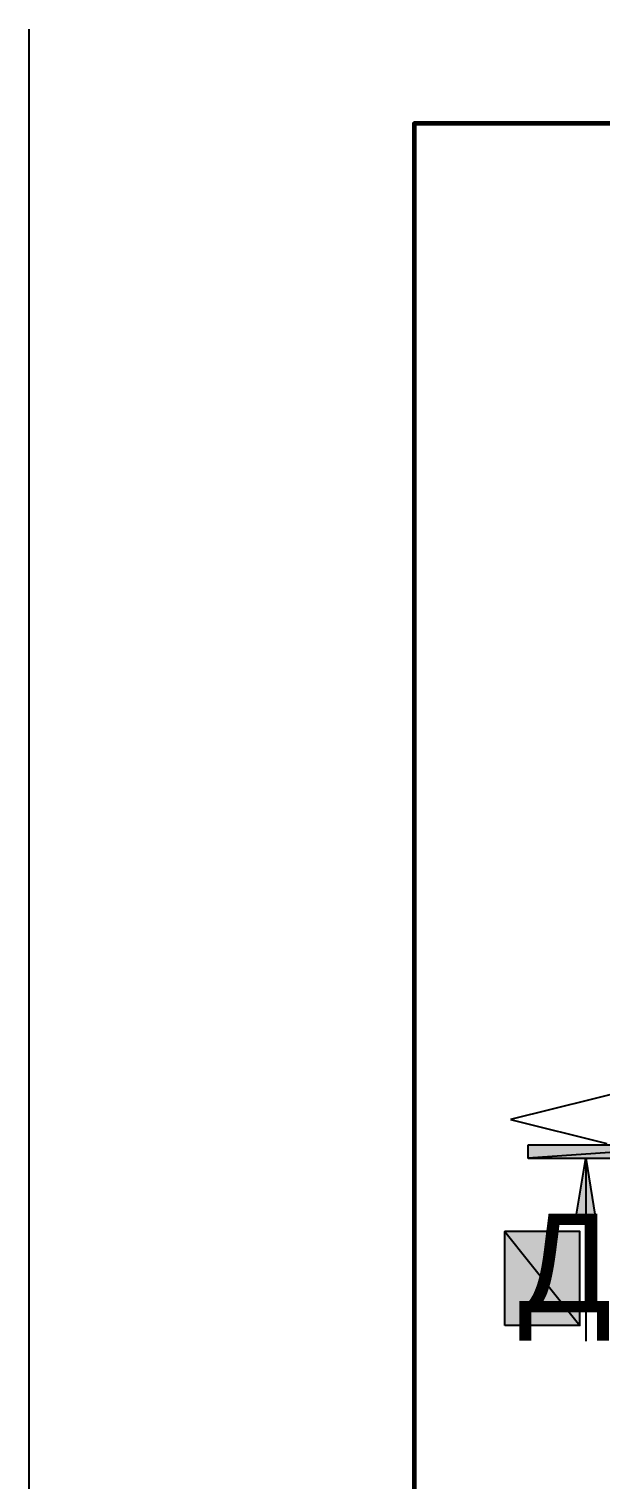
# Model space of a CAD drawing. Extents: x 8 to 21351, y 0 to 420.
# Drawn here: x 17287.2 to 17316.9, y 221.6 to 297 of the extents above; entities that cross this region are included whole.
import ezdxf

# ---------------------------------------------------------------- set-up
doc = ezdxf.new("R2010")
doc.units = 0
doc.styles.add('TEYPDFCAD_TEXT', font='arial.ttf')

msp = doc.modelspace()

# ---------------------------------------------------------------- hatches: boundary and pattern name
h = msp.add_hatch(color=7)
h.paths.add_polyline_path([(17313.111, 238.972), (17323.102, 238.972), (17313.111, 238.273)])
h.paths.add_polyline_path([(17323.102, 238.972), (17313.111, 238.273), (17323.102, 238.273)])
msp.add_hatch(color=7).paths.add_polyline_path([(17316.117, 238.273), (17316.604, 235.268), (17315.609, 235.268)])
at = {"true_color": 0xffffff}
h = msp.add_hatch(color=0, dxfattribs=at)
h.paths.add_polyline_path([(17311.905, 229.574), (17311.905, 234.463), (17315.8, 229.574)])
h.paths.add_polyline_path([(17311.905, 234.463), (17315.8, 229.574), (17315.8, 234.463)])

# ---------------------------------------------------------------- linework, layer by layer
at = {"lineweight": 25}
msp.add_line((17287.182, 0.085), (17287.182, 296.968), dxfattribs=at)
at = {"color": 7, "lineweight": 25}
for p, q in [((17322.213, 242.782), (17312.201, 240.284)), ((17312.201, 240.284), (17317.197, 239.035)), ((17316.117, 238.273), (17316.117, 228.769))]:
    msp.add_line(p, q, dxfattribs=at)
at = {"color": 0, "lineweight": 0, "true_color": 0xffffff}
msp.add_line((17315.8, 229.574), (17315.8, 234.463), dxfattribs=at)
at = {"lineweight": 60}
msp.add_lwpolyline([(17307.185, 5.08), (17702.176, 5.08), (17702.176, 292.058), (17307.185, 292.058)], close=True, dxfattribs=at)
at = {"color": 7}
for points in [[(17313.111, 238.972), (17323.102, 238.972), (17313.111, 238.273)], [(17323.102, 238.972), (17313.111, 238.273), (17323.102, 238.273)], [(17316.117, 238.273), (17316.604, 235.268), (17315.609, 235.268)]]:
    msp.add_lwpolyline(points, close=True, dxfattribs=at)
at = {"color": 0, "true_color": 0xffffff}
for points in [[(17311.905, 229.574), (17311.905, 234.463), (17315.8, 229.574)], [(17311.905, 234.463), (17315.8, 229.574), (17315.8, 234.463)]]:
    msp.add_lwpolyline(points, close=True, dxfattribs=at)

# ---------------------------------------------------------------- texts
at = {"color": 7, "style": 'TEYPDFCAD_TEXT'}
msp.add_text('Д', height=5.122, dxfattribs=at).set_placement((17312.603, 230.272))

doc.saveas('drawing.dxf')
